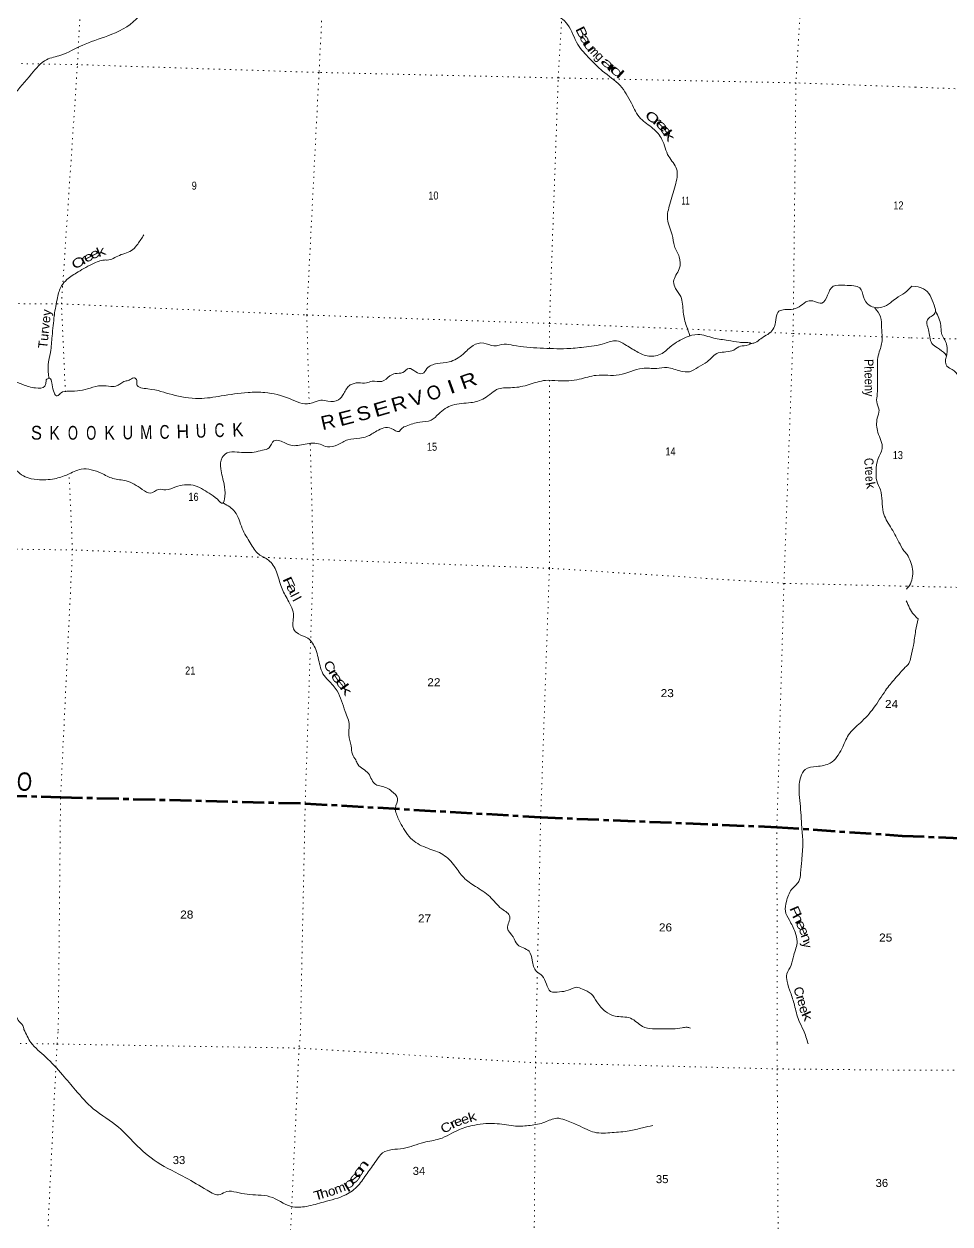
# Model space of a CAD drawing. Header units: feet. Extents: x -518066 to -250644, y -364975 to -177792.
# Drawn here: x -427990 to -407794, y -275103 to -248936 of the extents above; entities that cross this region are included whole.
import ezdxf
from ezdxf.enums import TextEntityAlignment as Align

# ---------------------------------------------------------------- set-up
doc = ezdxf.new("R2010")
doc.units = ezdxf.units.FT
doc.header["$LTSCALE"] = 80
doc.linetypes.add('DOTTED', pattern=[1.5, 0.3, -1.2])
doc.linetypes.add('LONG_DASH_SHORT_DASH', pattern=[9.9, 6, -1.2, 1.5, -1.2])
for name, color, linetype, lineweight in [('11', 7, 'LONG_DASH_SHORT_DASH', 60), ('39', 7, 'Continuous', 13), ('41', 7, 'Continuous', 13), ('7', 7, 'DOTTED', 13)]:
    doc.layers.add(name, color=color, linetype=linetype, lineweight=lineweight)
doc.layers.add('12', color=7, linetype='Continuous')

msp = doc.modelspace()

# ---------------------------------------------------------------- linework, layer by layer
at = {"layer": '11'}
for points in [[(-440273.43, -265548.46), (-437329.63, -265568.11), (-432362.46, -265649.61), (-427192.28, -265794.74), (-421857.31, -265932.1), (-416721.33, -266231.18), (-411569.12, -266448.24), (-408837.81, -266635.69)], [(-408837.81, -266635.69), (-406241.3, -266747.6), (-401048.65, -266687.92), (-394929.3, -266471.88), (-389604.4, -266541.75), (-384300.79, -266772.26), (-378911.94, -266966.25), (-377390.09, -267077.36)]]:
    msp.add_lwpolyline(points, dxfattribs=at)
at = {"layer": '39'}
for points in [[(-423127.19, -246399.62), (-423500.9, -246490.41), (-424015.34, -246740.42), (-424447.17, -247129.34), (-424722.35, -247514.31), (-425011.06, -247955.24), (-425270.87, -248441.16), (-425392.71, -248645.12), (-425540.14, -248830.31), (-426161.97, -249194.16), (-426721.46, -249402.77), (-427186.74, -249615.85), (-427498.44, -249714.29), (-427825.84, -250025.5), (-428221.66, -250493.79), (-428604.96, -251095.15), (-428968.34, -251777.46), (-429205.15, -252153.38), (-429504.48, -252616.14), (-429710.78, -253278.43), (-429821.32, -253886.91), (-429956.13, -254201.13), (-430081.02, -254519.64), (-430348.37, -254836.44), (-430616.01, -255239.7), (-430853.32, -255559.3), (-431427.42, -256014.89), (-431760.7, -256094.67), (-432055.53, -256237.8), (-432633.5, -256462.01), (-432774.94, -256494.09)], [(-417980.79, -247060.97), (-417669.43, -247427.07), (-417240.1, -247810.34), (-416851.56, -248293.09), (-416466.1, -248665.15), (-416132.48, -248949.38), (-415911.23, -249383.52), (-415650.51, -249691.99), (-415370.72, -249962.75), (-414987.77, -250278.44), (-414743.17, -250664.92), (-414541.26, -250995.99), (-414272.06, -251212.17), (-414075.76, -251452.59), (-413929.06, -251822.44), (-413755.73, -252096.45), (-413789.55, -252461.58), (-413904.65, -252864.81), (-413955.44, -253189.27), (-413854.18, -253531.79), (-413802.66, -253782.51), (-413698.51, -254016.5), (-413697.29, -254271.94), (-413821.21, -254554.27), (-413778.94, -254700.17), (-413667.33, -254880.06), (-413612.19, -255221.37), (-413540, -255524.92), (-413465.63, -255734.68)], [(-425372.39, -253532.54), (-425510.22, -253734.07), (-425613.77, -253854.04), (-425910.17, -253981.04), (-426177.8, -254082.64), (-426203.88, -254081.96), (-426458.56, -254149.72), (-426810.94, -254343.63), (-427054.21, -254510.23), (-427170.22, -254645.96), (-427259.3, -254901.05), (-427327.75, -255285.39), (-427376.05, -255742.65), (-427413.56, -256095.62), (-427461, -256369.89), (-427450.52, -256652.22)], [(-408623.49, -254652.33), (-408778, -254794.62), (-408970.01, -254920.33), (-409092.91, -255013.65), (-409280.21, -255113.33), (-409554.02, -255069.98), (-409681.62, -254887.66), (-409758.71, -254692.58), (-409891.86, -254642.85), (-410088.3, -254633.69), (-410341.75, -254655.23), (-410465.39, -254851.09), (-410588.32, -255020.83), (-410749.92, -254984.43), (-410896.27, -254978.6), (-411045.41, -255077.27), (-411216.03, -255153.25), (-411392.95, -255164.72), (-411524.33, -255199.5), (-411582.17, -255336.75), (-411621.46, -255530.8), (-411705.06, -255655.31), (-411837.89, -255744.35), (-411948.23, -255817.89), (-412074.71, -255895.03), (-412116.66, -255900.28), (-412140.5, -255903.05)], [(-408623.5, -254652.33), (-408369.16, -254709.74), (-408138.83, -255068.8), (-408122.11, -255240.29), (-408206.09, -255315.1), (-408286.05, -255389.99), (-408279.1, -255547.18), (-408260.19, -255607.97), (-408189.5, -255899.36), (-408066.74, -256000.51), (-407902.31, -256130.71), (-407870.14, -256175.01)], [(-409431.45, -255127.53), (-409307.79, -255319.75), (-409287.98, -255555.56), (-409271.75, -255775.19), (-409323.16, -256047.35), (-409367.66, -256211.1), (-409374.44, -256540.73), (-409377.14, -256717.64), (-409378.83, -257007.19), (-409391.25, -257171.77), (-409341.91, -257354.06), (-409378.77, -257532.08), (-409366.9, -257840.08), (-409273.93, -258192.44), (-409364.11, -258413.31), (-409403.54, -258687.79), (-409391.11, -258899.28), (-409312.01, -259094.41), (-409248.76, -259582.74), (-409092.65, -259900.54), (-408906.83, -260233.2), (-408801.45, -260420.97), (-408728.09, -260500.52)], [(-408104.81, -255204.88), (-407994.62, -255508.66), (-407979.79, -255674.07), (-407867.91, -255917.97), (-407854.69, -256063.21), (-407871.09, -256179.67), (-407893.19, -256279.89), (-407861.27, -256395.31), (-407744.08, -256472.19), (-407597.75, -256602.02), (-407386.73, -256717.05), (-407188.09, -256948.61), (-407001.37, -257274.57), (-406668.25, -257522.96), (-406396.74, -258037.9), (-406211.84, -258353.75), (-405956.32, -258558.28), (-405716.11, -258824.91), (-405407.56, -259094.95), (-405101.67, -259093.11), (-404816.85, -259139.16), (-404763.08, -259269.12), (-404882.43, -259504.3), (-404875.11, -259744.06), (-404698.75, -259779.85), (-404463.41, -259784.63), (-404235.83, -259875.84), (-404228.22, -259898.14), (-404108.52, -260051.58), (-404006.9, -260101.97), (-403775.36, -259993.92), (-403567.39, -259957.87), (-403402.12, -260045.79), (-403174.97, -260463.18), (-403073.59, -260729.01), (-402930.16, -260802.4), (-402902.62, -260935.85), (-402977.13, -261141.73), (-402900.72, -261245.98), (-402645.43, -261055.85), (-402361.04, -260920.67), (-402207.96, -261014.39), (-402000.63, -261417.28), (-401898.54, -261646.88), (-401882.37, -261846.55), (-401823.05, -262000.79), (-401676.5, -262221.22), (-401664.91, -262245.62), (-401418.73, -262413.72), (-401188.44, -262571.42), (-401118.8, -262814.46), (-401023.75, -262993.58), (-400840.7, -263097.98), (-400457.62, -263059.44), (-400036.79, -262842.47), (-399703.3, -262666.01), (-399456.47, -262395.17), (-399234.08, -262443.98), (-399044.6, -262731.74), (-398942.52, -263064.03), (-398735.39, -263273.62), (-398467.45, -263460.28), (-398377.7, -263907.09), (-398464.71, -264134.87), (-398819.24, -264357.21), (-398984.86, -264591.45), (-399004.99, -264693.73), (-398854.26, -264906.2), (-398713.21, -265201.02), (-398722.4, -265359.91), (-398829.84, -265400.01), (-398918.68, -265517), (-398819.67, -265597.54), (-398548.21, -265607.08), (-398374.63, -265783.77), (-398252.6, -266124.52), (-398179.03, -266371.67), (-398198.86, -266560.54), (-398100.91, -266796.1), (-398090.44, -267080.22), (-398108.47, -267482.56), (-398095.34, -267835.2), (-397916.81, -268066.35), (-397682.58, -268431.53), (-397587.54, -268509.98), (-397442.05, -268682.07), (-397406.05, -268896.23), (-397303.13, -268982.89), (-397157.91, -268965.71), (-396998.4, -269039.42), (-396800.31, -269299.16)], [(-431575.79, -257290.05), (-431269.68, -257326.2), (-430837.51, -257301.29), (-430347.04, -257197.46), (-430148.14, -257114.17), (-430029.45, -256877.96), (-429983.27, -256726.32), (-429805.22, -256672.65), (-429628.22, -256733.59), (-429402.6, -256777.69), (-429258.87, -256731.17), (-429165.54, -256693.39), (-429057.16, -256768.62), (-428793.6, -256819.75), (-428504.84, -256829.3), (-428383.22, -256784.21), (-428245.45, -256735.52), (-428016.25, -256795.81), (-427739.29, -256871.42), (-427535.49, -256830.49), (-427511.39, -256754.7), (-427493.42, -256682.77), (-427432.56, -256658.22), (-427383.14, -256762.07), (-427345.52, -256931.99), (-427278.22, -257042.34), (-427215.24, -257013.82), (-427182.19, -256978.49), (-427006.68, -256944.86), (-426547.26, -256876.42), (-426300.97, -256822.52), (-426096.72, -256839.92), (-425955.74, -256821.49), (-425880.19, -256773.18), (-425786.6, -256725.35), (-425695.7, -256703.59), (-425595.98, -256651.9), (-425536.67, -256685.63), (-425527.53, -256794.46), (-425285.25, -256891.29), (-424760.78, -257017.61), (-424172.95, -257101.34), (-423687.83, -257047.65), (-423103.74, -256970.4), (-422736.56, -256973.96), (-422196.14, -257104.72), (-421755.53, -257214.77), (-421516.72, -257140.57), (-421362.72, -257160.68), (-421129.16, -257132.6), (-421017.06, -256992.74), (-420875.64, -256807.39), (-420695.8, -256761.81), (-420523.22, -256762.3), (-420399.8, -256725.3), (-420185.15, -256728.9), (-420007.34, -256608.86), (-419893.58, -256557.53), (-419730.43, -256535.65), (-419591.53, -256444.76), (-419445.05, -256520.98), (-419299.49, -256556.96), (-419202.34, -256450.9), (-418980.68, -256342.06), (-418716.76, -256304.72), (-418411.16, -256133.71), (-418195.48, -255948.3), (-417963.23, -255894.03), (-417740.05, -255954.16), (-417516.36, -255919.78), (-417318.28, -255943.06), (-416731.82, -256002.62), (-416154.1, -256013.69), (-415781.99, -255983.19), (-415326.21, -255900.58), (-415069.78, -255842.93), (-414883.29, -255924.22), (-414622.51, -256079.85), (-414364.24, -256179.11), (-414073.62, -256118.32), (-413870.62, -255956.71), (-413546.48, -255768.09), (-413295.96, -255706.26), (-412946.86, -255785.77), (-412635.11, -255836.14), (-412393.34, -255876.65), (-412238.96, -255882.69), (-412145.07, -255899.22), (-412192.11, -255932.18), (-412363.5, -255961.89), (-412506.3, -256048.66)], [(-412506.3, -256048.66), (-412679.91, -256086.36), (-412847.01, -256106.12), (-413091.09, -256302.86), (-413282.77, -256416.51), (-413476.14, -256518.04), (-413666.46, -256505.03), (-413963.48, -256428.89), (-414190.7, -256445.08), (-414503.79, -256444.94), (-415009.31, -256586.59), (-415511.36, -256597.61), (-415878.89, -256682.52), (-416339.41, -256716.75), (-416616.13, -256707.51), (-416973.8, -256798.72), (-417336.84, -256865.65), (-417640.6, -256891.91), (-417947.11, -257097.07), (-418246.68, -257191.81), (-418643.49, -257245.8), (-418943.62, -257437.05), (-419111.88, -257575.44), (-419359.85, -257617.23), (-419657.14, -257701.97), (-419742.66, -257748), (-419808.77, -257818.68), (-419979.7, -257755.89), (-420294.23, -257810.02), (-420514.21, -257930.97), (-420665.7, -257967.23), (-420927.55, -258002.62), (-421151.17, -258109.4), (-421373.18, -258155.89), (-421530.28, -258101.51), (-421855.24, -258095.03), (-422173.09, -258122.92), (-422413.31, -258024.14), (-422539.77, -258024.86), (-422646.18, -258176.93), (-422788.07, -258229.53), (-422971.81, -258270.99), (-423341.11, -258271.39), (-423560.36, -258289.8), (-423665.27, -258385.6), (-423696.09, -258638.19), (-423624.7, -258971.88), (-423607.75, -259239.8), (-423655.84, -259387.36), (-423771.92, -259299.86), (-423953.01, -259166.42), (-424303.66, -258994.36), (-424679.94, -259030.79), (-424898.37, -259093.46), (-425058.76, -259087.26), (-425225.42, -259165.36), (-425409.9, -259084.12), (-425764.2, -258897.89), (-426049.77, -258844.17), (-426305.65, -258730.9), (-426740.89, -258645.12), (-427045.11, -258763.87), (-427324.4, -258851.1), (-427700.2, -258869.43), (-427963.6, -258812.27), (-428254.48, -258581.45), (-428581.18, -258414.04), (-428771.42, -258473.42), (-429009.96, -258537.58), (-429304.19, -258507.77), (-429483.57, -258460.85), (-429623.78, -258525.56), (-429761.95, -258513.91), (-429971.77, -258554.68), (-430108.68, -258571.22), (-430234.31, -258616.2), (-430346.74, -258617.29), (-430424.44, -258520.74), (-430574.49, -258502.74), (-430713.84, -258535.3), (-430826.96, -258562.51), (-430869.85, -258665.96), (-430957.86, -258730.03), (-431043.32, -258623.22), (-431186.57, -258500.83), (-431358.9, -258490.29), (-431523.44, -258564.42), (-431702.88, -258670.34), (-431807.52, -258756.1), (-431872.55, -258786.58), (-431904.29, -258697.26)], [(-423639.59, -259383.76), (-423387.78, -259571.33), (-423230.9, -259935.41), (-423054.69, -260251.73), (-422868.63, -260499.93), (-422655.29, -260628.18), (-422481.47, -260884.11), (-422373.98, -261218.74), (-422232.9, -261497.94), (-422111.64, -261842.99), (-422111.17, -262126.56), (-422001.69, -262236.01), (-421797.52, -262331.84), (-421627.4, -262575.6), (-421532.53, -262932.03), (-421468.84, -263102.62), (-421348.35, -263250.57), (-421161.7, -263476.66), (-420983.1, -263929.79), (-420894.76, -264229.74), (-420906.34, -264438.59), (-420852.49, -264677.3), (-420827.23, -264858.96), (-420754.28, -264983.54), (-420708.66, -265079.25), (-420479.2, -265280.32), (-420319, -265519.8), (-420199.47, -265553.09), (-419971.55, -265661.6), (-419843.52, -265827.85), (-419887.09, -266031.84), (-419868.34, -266157.01), (-419762.13, -266389.05), (-419520.16, -266723.17), (-419179.96, -266911.05), (-418852.41, -267046.3), (-418592.25, -267300.46), (-418400.17, -267548.82), (-418142.42, -267742.58), (-417831.2, -267963.88), (-417569.36, -268230.15), (-417391.4, -268405.74), (-417444.12, -268651.72), (-417322.74, -268841.92), (-417224.9, -269011.4), (-416973.88, -269156.72), (-416906.82, -269351.53), (-416814.92, -269593.25), (-416691.08, -269691.01), (-416597.57, -269872.43), (-416505.42, -270029.69), (-416313.05, -270040.75), (-416123.5, -270007.49), (-415947.14, -269941.71), (-415807.76, -269983.57), (-415621.81, -270084.96), (-415493.99, -270259.24), (-415308.86, -270467.19), (-415098.84, -270569.21), (-414760.91, -270616.25), (-414496.71, -270794.09), (-414052.53, -270845.91), (-413634.56, -270826.67), (-413527.84, -270813.37), (-413454.01, -270829.37)], [(-408728.09, -260500.52), (-408611.02, -260823.97), (-408616.98, -261023.19), (-408678.38, -261176.99), (-408741.56, -261259.58)], [(-408490.24, -261904.06), (-408582.33, -261813.2), (-408746.29, -261512.55)], [(-408489.55, -261903.68), (-408543.08, -262168.38), (-408591.62, -262485.54), (-408649.02, -262742.1), (-408689.95, -262878.19), (-408771.68, -262962.94)], [(-408771.4, -262962.65), (-408994.25, -263213.33), (-409199.77, -263469.4), (-409458.85, -263852.78), (-409748.36, -264173.02), (-410004.29, -264437.83), (-410152.82, -264739.63), (-410405.96, -265050.76), (-410702.98, -265125.46), (-410953.6, -265191.31), (-411048.24, -265353.74), (-411084.73, -265668.53), (-411063.66, -265932.53), (-411042.6, -266196.53), (-411025.49, -266458.41), (-411004.35, -266794.82), (-411028.4, -267170.26), (-411051.94, -267451.19), (-411092.91, -267633.13), (-411248.15, -267810.07), (-411361.52, -268072.57), (-411385.08, -268279.09), (-411297.96, -268474.43), (-411170.55, -268739.2), (-411127.77, -268941.42), (-411199.93, -269239.19), (-411260.02, -269460.84), (-411349.29, -269647.55), (-411347.72, -269814.51), (-411271.75, -270051.79), (-411186.83, -270329.53), (-411089.36, -270663.9), (-410990.64, -270875.63), (-410890.17, -271175.47)], [(-437312.12, -264100.92), (-437047.23, -264083.28), (-436716.54, -264025.55), (-436302.75, -264163.06), (-435988.86, -264283.88), (-435843.42, -264474.71), (-435737.95, -264433.22), (-435643.58, -264431.67), (-435498.98, -264352.99), (-435401.17, -264448.05), (-435478.16, -264550.62), (-435444.07, -264702.34), (-435370.91, -264818.88), (-435390, -264933.01), (-435302.4, -264959.43), (-435203.08, -264998.23), (-435215.57, -265090.41), (-435169.42, -265166.03), (-435215.68, -265245.26), (-435190.18, -265342.46), (-435188.95, -265447.06), (-435125.25, -265466.83), (-435035.37, -265483.25), (-435026.39, -265598.12), (-434949.06, -265708.74), (-434697.18, -265821.9), (-434498.1, -265957.82), (-434425.42, -266092.45), (-434177.9, -266293.99), (-433978.63, -266498.29), (-433887.66, -266548.94), (-433748.12, -266584.76), (-433642.5, -266688.07), (-433470.05, -266769), (-433281.26, -266914.7), (-433097.17, -266935.6), (-432623.87, -266873.56), (-432364.91, -266946.69), (-432140.41, -266882.17), (-431973.2, -267009.21), (-431796.18, -267295.38), (-431709.63, -267738.07), (-431716.86, -268160.2), (-431691.63, -268418.28), (-431552.87, -268558.66), (-431245.19, -268761.77), (-430949.06, -268946.48), (-430602.74, -269130.49), (-430202.69, -269331.99), (-429827.62, -269416.2), (-429433.23, -269378.24), (-429159.7, -269431.64), (-428960.56, -269565.55), (-428813.19, -269834.86), (-428619.08, -270006.85), (-428398.25, -270155.4), (-428328.84, -270261.79), (-428282.76, -270415.84), (-428168.07, -270555.58), (-428116.55, -270655.47), (-428017.37, -270774.71), (-427989.62, -270862.14)], [(-427989.62, -270862.14), (-427837.56, -271146.94), (-427518.22, -271459.11), (-427148.25, -271852.74), (-426865.41, -272182.25), (-426477.6, -272588.31), (-425926.99, -272991.69), (-425570.32, -273346.85), (-425082.09, -273754.98), (-424461.88, -274093.45), (-423995.14, -274368.44), (-423711.61, -274458.72), (-423565.61, -274391.35), (-423357.06, -274411.73), (-422884.06, -274471.73), (-422625.57, -274507.21), (-422163.58, -274717.77), (-421828.06, -274718.64), (-421454.48, -274623.8), (-420969.14, -274464.91), (-420701.95, -274263.32), (-420505.85, -273997.95), (-420410.92, -273871.24), (-420311.63, -273726.51), (-420169.56, -273552.51), (-419721.59, -273455.18), (-419268.94, -273323.76), (-418927.89, -273248.35), (-418493.89, -273044.17), (-418160.4, -272944.48), (-417667.59, -272916.42), (-417266.74, -272966.9), (-416948.98, -272951.32), (-416632.19, -272883.45), (-416371.28, -272796.34), (-416193.21, -272834.18), (-415910.15, -272948.58), (-415705.11, -273045.28), (-415547.51, -273102.81), (-415161.86, -273108.74), (-414789.43, -273072.17), (-414496.79, -273005.82), (-414276.76, -272954.05)]]:
    msp.add_spline(points, degree=3, dxfattribs=at)
at = {"layer": '7'}
for points in [[(-427086.63, -256958.02), (-427172.64, -255038.06), (-426822.95, -249822.44), (-426557.29, -244596.58), (-426417.15, -239260.86), (-426222.28, -233860.24), (-426172.77, -228536.23), (-426096.82, -225117.89)], [(-420778.17, -225216.58), (-420837.62, -228711.77), (-420941.56, -234044.42), (-421205.78, -239366.84), (-421285, -244676), (-421555.08, -249992.24), (-421822.46, -255282.4), (-421770.66, -257211.07)], [(-416529.02, -256014.66), (-416528.84, -255464.94), (-416338.07, -250112.44), (-416024.8, -244757.11), (-415955.68, -239405.49), (-415690.7, -234219.77), (-415503.54, -228806.88), (-415425.01, -225314.67)], [(-410096.02, -225411.05), (-410174.33, -229054.66), (-410407.25, -234287.44), (-410590.2, -239527.56), (-410826.83, -244838.61), (-411154.84, -250219.7), (-411213.33, -255609.87), (-411415.47, -261132.98), (-411569.12, -266448.24), (-411562.18, -271163.75)], [(-408545.92, -250314.24), (-411154.84, -250219.7), (-416338.07, -250112.44), (-421555.08, -249992.24), (-426822.95, -249822.44), (-431932.2, -249725.16), (-437040.58, -249595.73), (-439966.37, -249605.81)], [(-377743.85, -250758.71), (-378961.29, -250768.33), (-384354.88, -250818.62), (-389719.29, -250706.95), (-395426.1, -250519.32), (-400859.46, -250434.44), (-405764.85, -250417.4), (-408545.92, -250314.24)], [(-433488.42, -254984.71), (-432071.16, -255016.67), (-427172.64, -255038.06), (-421822.46, -255282.4), (-416528.84, -255464.94), (-411216.12, -255684.17), (-408644.83, -255780.1)], [(-408644.83, -255780.1), (-405874.29, -255839.65), (-401004, -256105.66), (-394650, -255933.38), (-389348.12, -255941.64), (-386678.92, -255788.44), (-384108.95, -256174.87), (-382669.09, -256022.5), (-381365.37, -255826.59), (-378864.58, -255840.39), (-377206.93, -255982.48)], [(-416823.62, -271066), (-416721.33, -266231.18), (-416530.59, -260804.27), (-416529.25, -256704.69)], [(-421746.94, -258093.9), (-421679.38, -260609.43), (-421857.31, -265932.1), (-421961.71, -270974.19)], [(-427242.48, -270876.13), (-427192.28, -265794.74), (-426932.25, -260403.83), (-427006.36, -258749.61)], [(-408740.5, -261194.78), (-411415.47, -261132.98), (-416530.59, -260804.27), (-421679.38, -260609.43), (-426932.25, -260403.83), (-432168.76, -260337.41), (-437233.83, -260239.28), (-440172.08, -260286.29)], [(-377295.11, -261324.41), (-378952.04, -261067.78), (-384122.15, -261411.82), (-386842.75, -261416.98), (-389374.8, -261148.11), (-394885.91, -261132.86), (-400986.47, -261315.05), (-406080.19, -261255.92), (-408740.5, -261194.78)], [(-440374.51, -270797.04), (-437441.65, -270840.68), (-432511.69, -271078.87), (-427269.58, -271178.73), (-421991.08, -271267.28), (-416837.72, -271588.48), (-411564.11, -271721.16), (-408929.22, -271746.97)], [(-427906.46, -316628.13), (-427873.12, -313412.93), (-427738.41, -308073.84), (-427639.75, -302798.28), (-427361.76, -297462.1), (-427427.05, -292416.42), (-427805.61, -287056.67), (-427678.51, -281831.99), (-427524.88, -276348.53), (-427269.58, -271178.73), (-427242.48, -270876.13)], [(-421961.71, -270974.19), (-421991.08, -271267.28), (-422236.42, -276577.99), (-422421.84, -282008.55), (-422540.32, -287203.25), (-422430.56, -292541.38), (-422344.57, -297657.86), (-422422.91, -302790.63), (-422422.3, -302925.78), (-422422.97, -308259.62), (-422616.87, -313509.06), (-422711.62, -316724.57)], [(-417358.24, -313602.98), (-417227.26, -309127.55), (-417202.12, -308622.42), (-417185, -308365.43), (-417107.37, -303001), (-417074.51, -297868.87), (-417130.62, -292765.07), (-417151.34, -287497.14), (-417155.17, -282289.87), (-416871.02, -276742.72), (-416835.71, -271588.52), (-416823.62, -271066)], [(-411562.18, -271163.75), (-411564.11, -271721.16), (-411562.12, -271824.35), (-411533.69, -276904.85), (-411645.52, -282475.66), (-411820.72, -287693.32), (-412063.89, -292996.03), (-412014.84, -298151.96), (-411886.97, -303182.85), (-412089.66, -308470.31), (-412088.27, -313699.65), (-412166.06, -316916.7)], [(-408929.22, -271746.97), (-406228.64, -271745.99), (-401059.59, -271983.32), (-395569.06, -272348.04), (-390016.08, -272568.94), (-387226.56, -272556.38)]]:
    msp.add_lwpolyline(points, dxfattribs=at)

# ---------------------------------------------------------------- texts
at = {"layer": '12', "width": 0.8}
msp.add_text('THURSTON CO', height=400, rotation=358.392, dxfattribs=at).set_placement((-430954.1, -265572.14))
at = {"layer": '41'}
for s, height, rotation, width, p in [('B', 200, 295.903, 1.5, (-415912.9, -249162.66)), ('a', 200, 298.971, 1.55, (-415828.59, -249321.87)), ('u', 200, 303.485, 1.75, (-415737.16, -249467.56)), ('a', 200, 316.597, 2.05, (-415323.4, -249870.1)), ('r', 200, 319.603, 2.05, (-415217.81, -249965.49)), ('d', 200, 318.274, 2.1, (-415120.58, -250045.79)), ('C', 200, 323.798, 1.5, (-414350.16, -251048.76)), ('r', 200, 325.32, 1.8, (-414232.47, -251135.19)), ('e', 200, 315.864, 2, (-414138.01, -251221.69)), ('e', 200, 311.111, 1.9, (-414058.04, -251321.94)), ('k', 200, 303.501, 1.8, (-414002.16, -251420.98)), ('k', 200, 21.783, 1.4, (-426275.43, -253989.92)), ('C', 200, 32.762, 1.4, (-426763.13, -254224.65)), ('r', 200, 28.675, 1.6, (-426644.01, -254156.65)), ('e', 200, 26.063, 1.35, (-426547.83, -254101.98)), ('e', 200, 26.82, 1.4, (-426409.08, -254032.44)), ('I', 300, 19.794, 1.4, (-418622.66, -256985.84)), ('R', 300, 19.794, 1.25, (-418247.41, -256850.78)), ('V', 300, 18.026, 1.15, (-419384.73, -257237.82)), ('E', 300, 16.257, 1.3, (-420154.36, -257465.31)), ('R', 300, 16.257, 1.15, (-419771.5, -257353.68)), ('R', 300, 12.719, 1.1, (-421324.24, -257758.17)), ('E', 300, 14.488, 1.25, (-420930.81, -257668.11)), ('S', 300, 14.488, 1.15, (-420544.67, -257568.32)), ('S', 300, 358.971, 0.9, (-427720.34, -257998.69)), ('K', 300, 359.932, 0.85, (-427323.03, -257999.93)), ('O', 300, 359.932, 0.7, (-426923.04, -258000.41)), ('O', 300, 359.932, 0.7, (-426523.04, -258000.89)), ('K', 300, 0.893, 0.85, (-426122.23, -257999.31)), ('U', 300, 0.893, 0.8, (-425723.46, -257993.08)), ('M', 300, 0.893, 0.8, (-425322.33, -257986.83)), ('C', 300, 0.893, 0.75, (-424922.38, -257980.6)), ('H', 300, 1.854, 0.95, (-424521.36, -257969.42)), ('U', 300, 1.854, 0.8, (-424122.76, -257956.51)), ('C', 300, 1.854, 0.75, (-423721.78, -257943.52)), ('K', 300, 2.815, 0.9, (-423320.86, -257929.45)), ('C', 200, 277.03, 0.85, (-409662.46, -258493.6)), ('e', 200, 273.623, 0.8, (-409646.92, -258721.98)), ('r', 200, 279.742, 1.05, (-409643.05, -258642.12)), ('e', 200, 274.329, 0.8, (-409639.2, -258861.53)), ('k', 200, 280.609, 1.1, (-409621.8, -259013.99)), ('F', 200, 294.485, 1.65, (-422303.21, -261158.58)), ('a', 200, 296.741, 1.5, (-422230.44, -261291.47)), ('l', 200, 296.874, 1.1, (-422174.26, -261425.33)), ('l', 200, 298.394, 1.15, (-422125.23, -261520.17)), ('C', 200, 297.118, 1.25, (-421411.95, -262985.46)), ('r', 200, 299.58, 1.65, (-421324.21, -263123.91)), ('e', 200, 303.763, 1.6, (-421244.47, -263244.31)), ('e', 200, 309.852, 1.85, (-421130.98, -263382.28)), ('k', 200, 304.544, 1.85, (-421046.49, -263501.15)), ('P', 200, 293.114, 1.4, (-411251.27, -268331.5)), ('h', 200, 296.038, 1.45, (-411193.33, -268480.09)), ('e', 200, 295.363, 1.35, (-411126.16, -268619.92)), ('e', 200, 290.286, 1.2, (-411067.61, -268748.52)), ('n', 200, 290.285, 1.3, (-411018.93, -268895.33)), ('C', 200, 287.693, 1.05, (-411182.29, -270061.27)), ('r', 200, 286.978, 1.25, (-411139.11, -270194.99)), ('e', 200, 286.197, 1.1, (-411108.5, -270298.41)), ('e', 200, 286.306, 1.1, (-411067.5, -270451.88)), ('k', 200, 294.306, 1.5, (-411000.26, -270610.34)), ('C', 200, 24.328, 1.2, (-418744.93, -273086.7)), ('r', 200, 26.997, 1.55, (-418588.65, -273002.06)), ('e', 200, 19.236, 1.2, (-418491.61, -272958.13)), ('e', 200, 17.447, 1.15, (-418343.77, -272908.83)), ('k', 200, 17.077, 1.3, (-418186, -272862.69)), ('o', 200, 53.556, 1.7, (-420622.72, -274021.24)), ('n', 200, 53.128, 1.8, (-420528.08, -273895.1)), ('p', 200, 32.121, 1.65, (-420856.96, -274300.9)), ('s', 200, 48.287, 2.2, (-420707.92, -274149.8)), ('T', 200, 15.16, 1.3, (-421542.67, -274567.38)), ('h', 200, 16.554, 1.2, (-421413.3, -274528.1)), ('o', 200, 16.554, 1.1, (-421255.14, -274480.69)), ('m', 200, 20.826, 1.1, (-421067.94, -274411.75))]:
    msp.add_text(s, height=height, rotation=rotation, dxfattribs=dict(at, width=width)).set_placement(p, align=Align.CENTER)
for s, height, rotation, p in [('m', 200, 311.073, (-415632.96, -249583.2)), ('g', 200, 315.284, (-415502.17, -249706.57)), ('O', 300, 18.026, (-419004.37, -257114.04)), ('y', 200, 280.101, (-411003.44, -269029.16))]:
    msp.add_text(s, height=height, rotation=rotation, dxfattribs=at).set_placement(p, align=Align.CENTER)
for s, rotation, width, p in [('Turvey', 83.925, 1.05, (-427486.27, -256022.85)), ('Pheeny', 271.029, 0.9, (-409663.6, -256242.66))]:
    msp.add_text(s, height=200, rotation=rotation, dxfattribs=dict(at, width=width)).set_placement(p)
at = {"layer": '7'}
for s, width, p in [('9', 0.85, (-424331.83, -252548.58)), ('10', 0.85, (-419170.86, -252763.7)), ('11', 0.65, (-413647.55, -252873.07)), ('12', 0.85, (-409028.7, -252979.16)), ('15', 0.85, (-419201.3, -258242.23)), ('14', 0.85, (-414000.6, -258344.21)), ('13', 0.85, (-409042.29, -258423.25)), ('16', 0.85, (-424403.05, -259333.83)), ('21', 0.85, (-424474.74, -263122.54)), ('22', 1.1, (-419193.07, -263377.24)), ('23', 1.1, (-414103.79, -263613.8)), ('24', 1.1, (-409211.14, -263850.94)), ('28', 1.1, (-424582.36, -268442.24)), ('27', 1.1, (-419396.75, -268526.53)), ('26', 1.1, (-414141.99, -268722.78)), ('25', 1.1, (-409339.62, -268943.8)), ('33', 1.05, (-424745.63, -273795.81)), ('34', 1.05, (-419512.22, -274032.64)), ('35', 1.05, (-414207.63, -274211.53)), ('36', 1.05, (-409416.95, -274294.94))]:
    msp.add_text(s, height=175, dxfattribs=dict(at, width=width)).set_placement(p)

doc.saveas('drawing.dxf')
